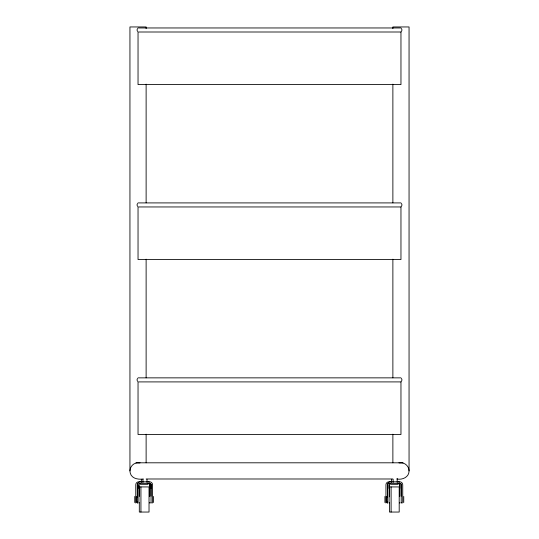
<?xml version="1.0" encoding="UTF-8"?>
<svg xmlns="http://www.w3.org/2000/svg" width="539" height="539" viewBox="0 0 539 539"><rect width="100%" height="100%" fill="white"/><g stroke="black" fill="none" stroke-linecap="round" stroke-linejoin="round"><path stroke-width="0.81" d="M138.914 488.415L138.927 484.628M389.084 488.415L389.097 484.628M143.381 478.989C138.382 479.71 131.657 478.773 130.222 472.993C129.07 468.815 131.752 464.18 135.943 463.082M392.877 28.634L392.877 26.95L409.054 26.95L409.054 470.897C409.148 477.13 402.343 480.141 396.92 478.989M137.492 28.52L137.021 29.982L137.492 31.451M137.492 203.466L137.021 204.935L137.492 206.397M137.492 378.418L137.021 379.88L137.492 381.349M401.508 31.451L401.979 29.982L401.508 28.52M401.508 206.397L401.979 204.935L401.508 203.466M401.508 381.349L401.979 379.88L401.508 378.418M138.038 27.961L400.962 27.961M138.038 202.913L400.962 202.913M138.038 377.859L400.962 377.859M140.403 462.806L398.597 462.806M146.123 478.989L392.877 478.989M139.635 483.308L149.727 483.321M389.805 483.308L399.898 483.321M140.322 484.318L148.009 484.318M390.492 484.318L398.186 484.318M403.057 463.082C406.507 464.032 409.034 467.32 409.054 470.897M401.205 484.628L401.218 488.415M399.581 484.628L399.588 486.899M151.035 484.628L151.048 488.415M149.411 484.628L149.424 488.415M403.745 496.459L403.745 502.516M402.734 503.028L402.734 484.824A3.032 3.032 0 0 0 399.702 481.792L388.976 481.792A3.032 3.032 0 0 0 385.944 484.824L385.944 503.028M401.218 503.028L401.218 484.824A1.516 1.516 0 0 0 399.702 483.308M401.11 496.23L401.11 484.824A3.032 3.032 0 0 0 400.706 483.308M401.11 502.557L401.11 503.028M399.594 496.23L399.594 484.824A1.516 1.516 0 0 0 398.078 483.308M399.594 502.557L399.594 503.028M397.176 478.457L397.176 482.499M393.126 479.265L393.126 482.499M392.877 84.165L392.877 202.805M392.877 259.185L392.877 377.826M392.877 434.198L392.877 462.806M391.503 479.265L391.503 482.499M391.105 486.926L391.105 512.05M389.481 496.817L389.481 486.926L399.197 486.926L399.197 512.05L389.481 512.05L389.481 502.51M389.084 503.028L389.084 484.824A1.516 1.516 0 0 1 390.6 483.308M387.568 503.028L387.568 484.824A3.032 3.032 0 0 1 390.6 481.792M387.46 497.046L387.46 484.824A1.516 1.516 0 0 1 388.397 483.422M387.46 501.822L387.46 503.028M386.557 496.453L386.557 502.523M384.934 496.453L384.934 502.523M153.575 496.459L153.575 502.516M152.564 503.028L152.564 484.824A3.032 3.032 0 0 0 149.532 481.792L138.806 481.792A3.032 3.032 0 0 0 135.767 484.824L135.767 503.028M151.048 503.028L151.048 484.824A1.516 1.516 0 0 0 149.532 483.308M150.94 496.23L150.94 484.824A3.032 3.032 0 0 0 150.536 483.308M150.94 502.557L150.94 503.028M149.424 496.5L149.424 484.824A1.516 1.516 0 0 0 147.908 483.308M149.424 502.557L149.424 503.028M146.999 479.265L146.999 482.499M146.123 28.634L146.123 26.95L129.946 26.95L129.946 470.897M146.123 84.165L146.123 202.805M146.123 259.185L146.123 377.826M146.123 434.198L146.123 462.806M142.956 479.265L142.956 482.499M141.333 479.265L141.333 482.499M140.935 486.926L140.935 512.05M139.311 496.466L139.311 486.926L149.027 486.926L149.027 512.05L139.311 512.05L139.311 502.51M138.914 503.028L138.914 484.824A1.516 1.516 0 0 1 140.43 483.308M137.391 503.028L137.391 484.824A3.032 3.032 0 0 1 140.43 481.792M137.29 497.046L137.29 484.824A1.516 1.516 0 0 1 138.227 483.422M137.29 501.822L137.29 503.028M136.38 496.453L136.38 502.523M134.757 496.453L134.757 502.523M147.908 481.792A3.032 3.032 0 0 1 149.424 482.196M398.078 481.792A3.032 3.032 0 0 1 399.594 482.196M138.038 462.738C130.613 462.994 145.456 462.994 138.038 462.738M400.962 462.738C393.544 462.994 408.387 462.994 400.962 462.738M400.962 32.003L138.038 32.003L138.038 84.589L400.962 84.589L400.962 32.003M400.962 206.956L138.038 206.956L138.038 259.542L400.962 259.542L400.962 206.956M400.962 381.908L138.038 381.908L138.038 434.495L400.962 434.495L400.962 381.908"/></g></svg>
